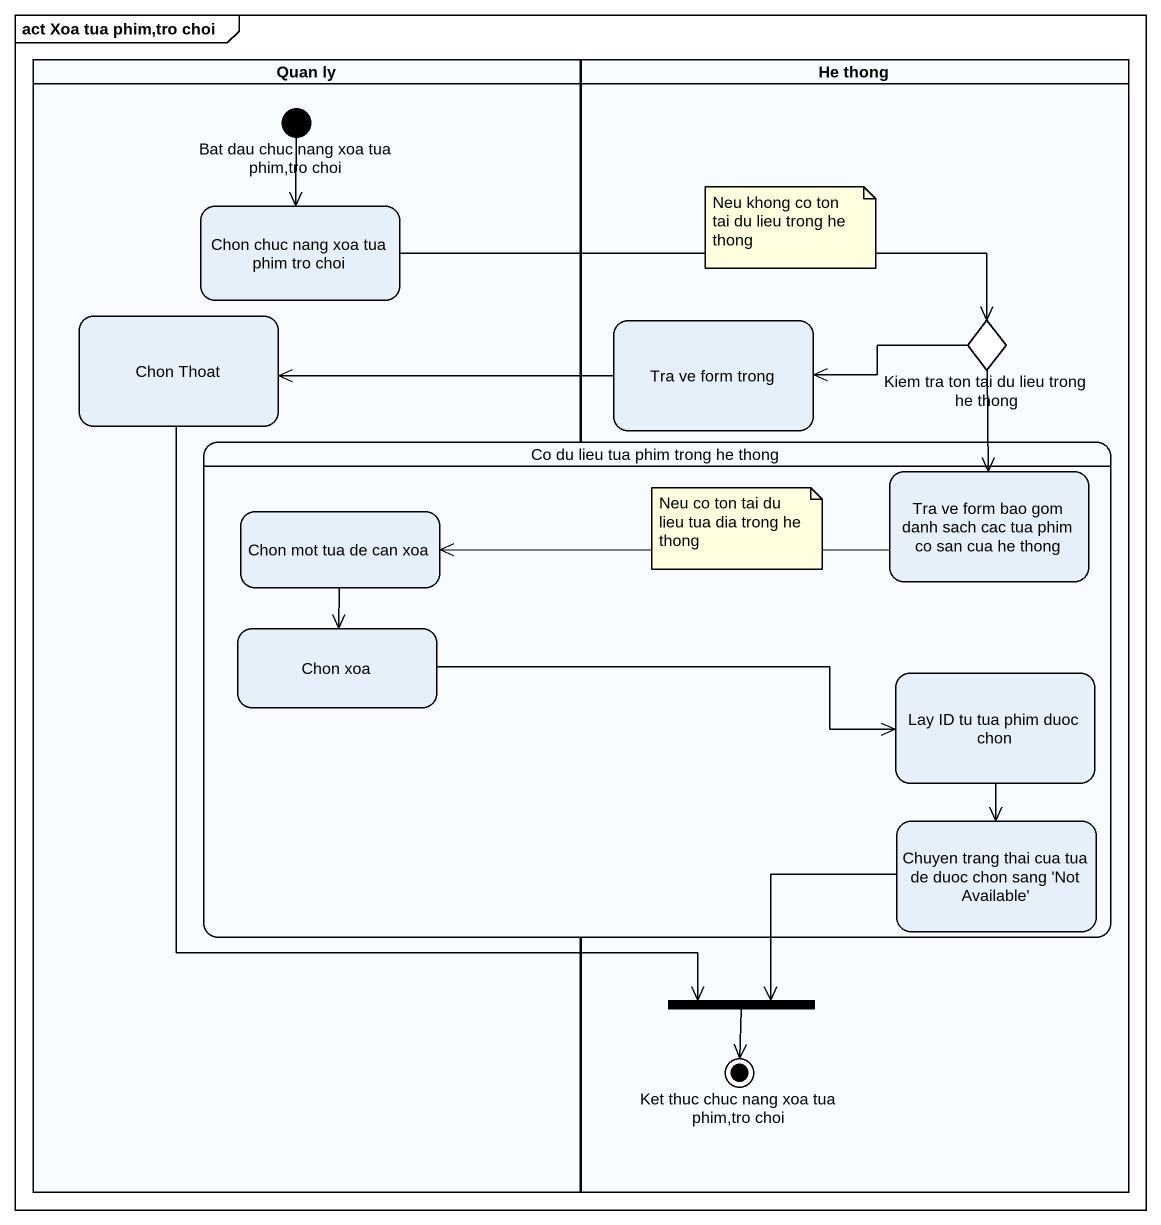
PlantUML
@startuml
mainframe act Xoa tua phim,tro choi
hide empty description
state "Quan ly" as Quan_ly <<partition>> {
  state "Bat dau chuc nang xoa tua phim,tro choi" as Bat_dau_chuc_nang_xoa_tua <<start>>
  state "Chon chuc nang xoa tua phim tro choi" as Chon_chuc_nang_xoa_tua_phim
  state "Chon Thoat" as Chon_Thoat
}
state "He thong" as He_thong <<partition>> {
  state "Tra ve form trong" as Tra_ve_form_trong
  state "Kiem tra ton tai du lieu trong he thong" as Kiem_tra_ton_tai_du_lieu <<choice>>
  state fork1 <<join>>
  state "Ket thuc chuc nang xoa tua phim,tro choi" as Ket_thuc_chuc_nang_xoa_tua <<end>>
}
state "Co du lieu tua phim trong he thong" as Co_du_lieu_tua_phim_trong {
  state "Chon mot tua de can xoa" as Chon_mot_tua_de_can_xoa
  state "Tra ve form bao gom danh sach cac tua phim co san cua he thong" as Tra_ve_form_bao_gom_danh
  state "Chon xoa" as Chon_xoa
  state "Lay ID tu tua phim duoc chon" as Lay_ID_tu_tua_phim_duoc_chon
  state "Chuyen trang thai cua tua de duoc chon sang 'Not Available'" as Chuyen_trang_thai_cua_tua
}
Bat_dau_chuc_nang_xoa_tua --> Chon_chuc_nang_xoa_tua_phim
Chon_chuc_nang_xoa_tua_phim -right-> Kiem_tra_ton_tai_du_lieu
Chon_Thoat --> fork1
Tra_ve_form_trong -left-> Chon_Thoat
Kiem_tra_ton_tai_du_lieu -left-> Tra_ve_form_trong
Kiem_tra_ton_tai_du_lieu --> Tra_ve_form_bao_gom_danh
Chon_mot_tua_de_can_xoa --> Chon_xoa
Tra_ve_form_bao_gom_danh -left-> Chon_mot_tua_de_can_xoa
Chon_xoa -right-> Lay_ID_tu_tua_phim_duoc_chon
Lay_ID_tu_tua_phim_duoc_chon --> Chuyen_trang_thai_cua_tua
Chuyen_trang_thai_cua_tua -left-> fork1
fork1 --> Ket_thuc_chuc_nang_xoa_tua
note as N1
  Neu khong co ton tai du lieu trong he thong
end note
note as N2
  Neu co ton tai du lieu tua dia trong he thong
end note
@enduml
